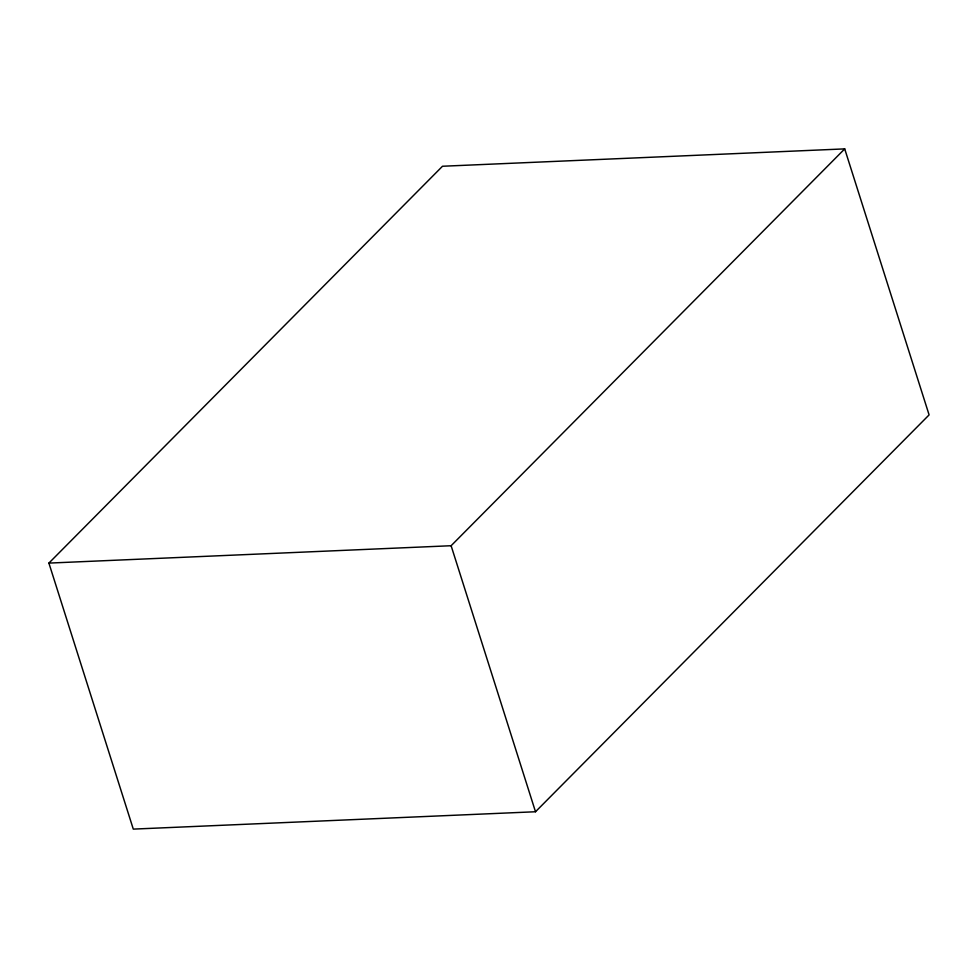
<?xml version="1.0" encoding="UTF-8"?>
<svg xmlns="http://www.w3.org/2000/svg" width="978" height="978" viewBox="0 0 978 978"><rect width="100%" height="100%" fill="white"/><g stroke="black" fill="none" stroke-linecap="round" stroke-linejoin="round"><path stroke-width="1.47" d="M48.9 563.096L442.496 166.248L844.711 148.888L929.1 414.904L535.504 811.752L133.289 829.112L48.9 563.096L451.115 545.724L844.711 148.888M451.115 545.724L535.504 811.752"/></g></svg>
